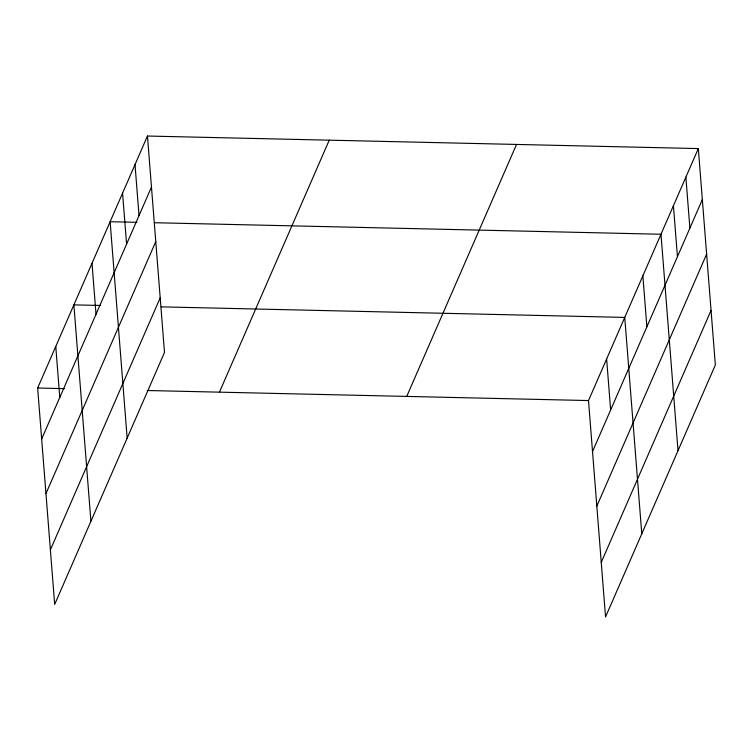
<?xml version="1.0" encoding="UTF-8"?>
<svg xmlns="http://www.w3.org/2000/svg" width="753" height="753" viewBox="0 0 753 753"><rect width="100%" height="100%" fill="white"/><g stroke="black" fill="none" stroke-linecap="round" stroke-linejoin="round"><path stroke-width="1.13" d="M147.456 136.039L164.493 352.442L54.677 604.424L37.65 388.021L147.456 136.039L698.323 148.576L715.35 364.979L605.544 616.961L588.507 400.558L698.323 148.576M41.66 439.008L151.475 187.026M45.961 493.591L155.767 241.609M50.385 549.831L160.191 297.849M219.434 392.162L329.24 140.18M406.724 396.426L516.539 144.444M592.526 451.546L702.333 199.564M596.818 506.138L706.625 254.147M601.242 562.378L711.058 310.387M136.924 222.323L110.126 221.711L127.153 438.114M154.403 222.719L660.983 234.249L678.011 450.652M100.686 305.483L73.888 304.871L90.915 521.264M161.283 306.857L624.745 317.408L641.782 533.811M37.65 388.021L64.447 388.633M147.183 390.515L588.507 400.558M685.87 177.134L689.889 228.121M673.427 205.691L677.446 256.679M642.864 275.833L646.874 326.811M606.626 358.983L610.645 409.971M135.013 164.596L139.023 215.584M122.57 193.154L126.579 244.141M92.007 263.286L96.017 314.274M55.769 346.446L59.779 397.433"/></g></svg>
